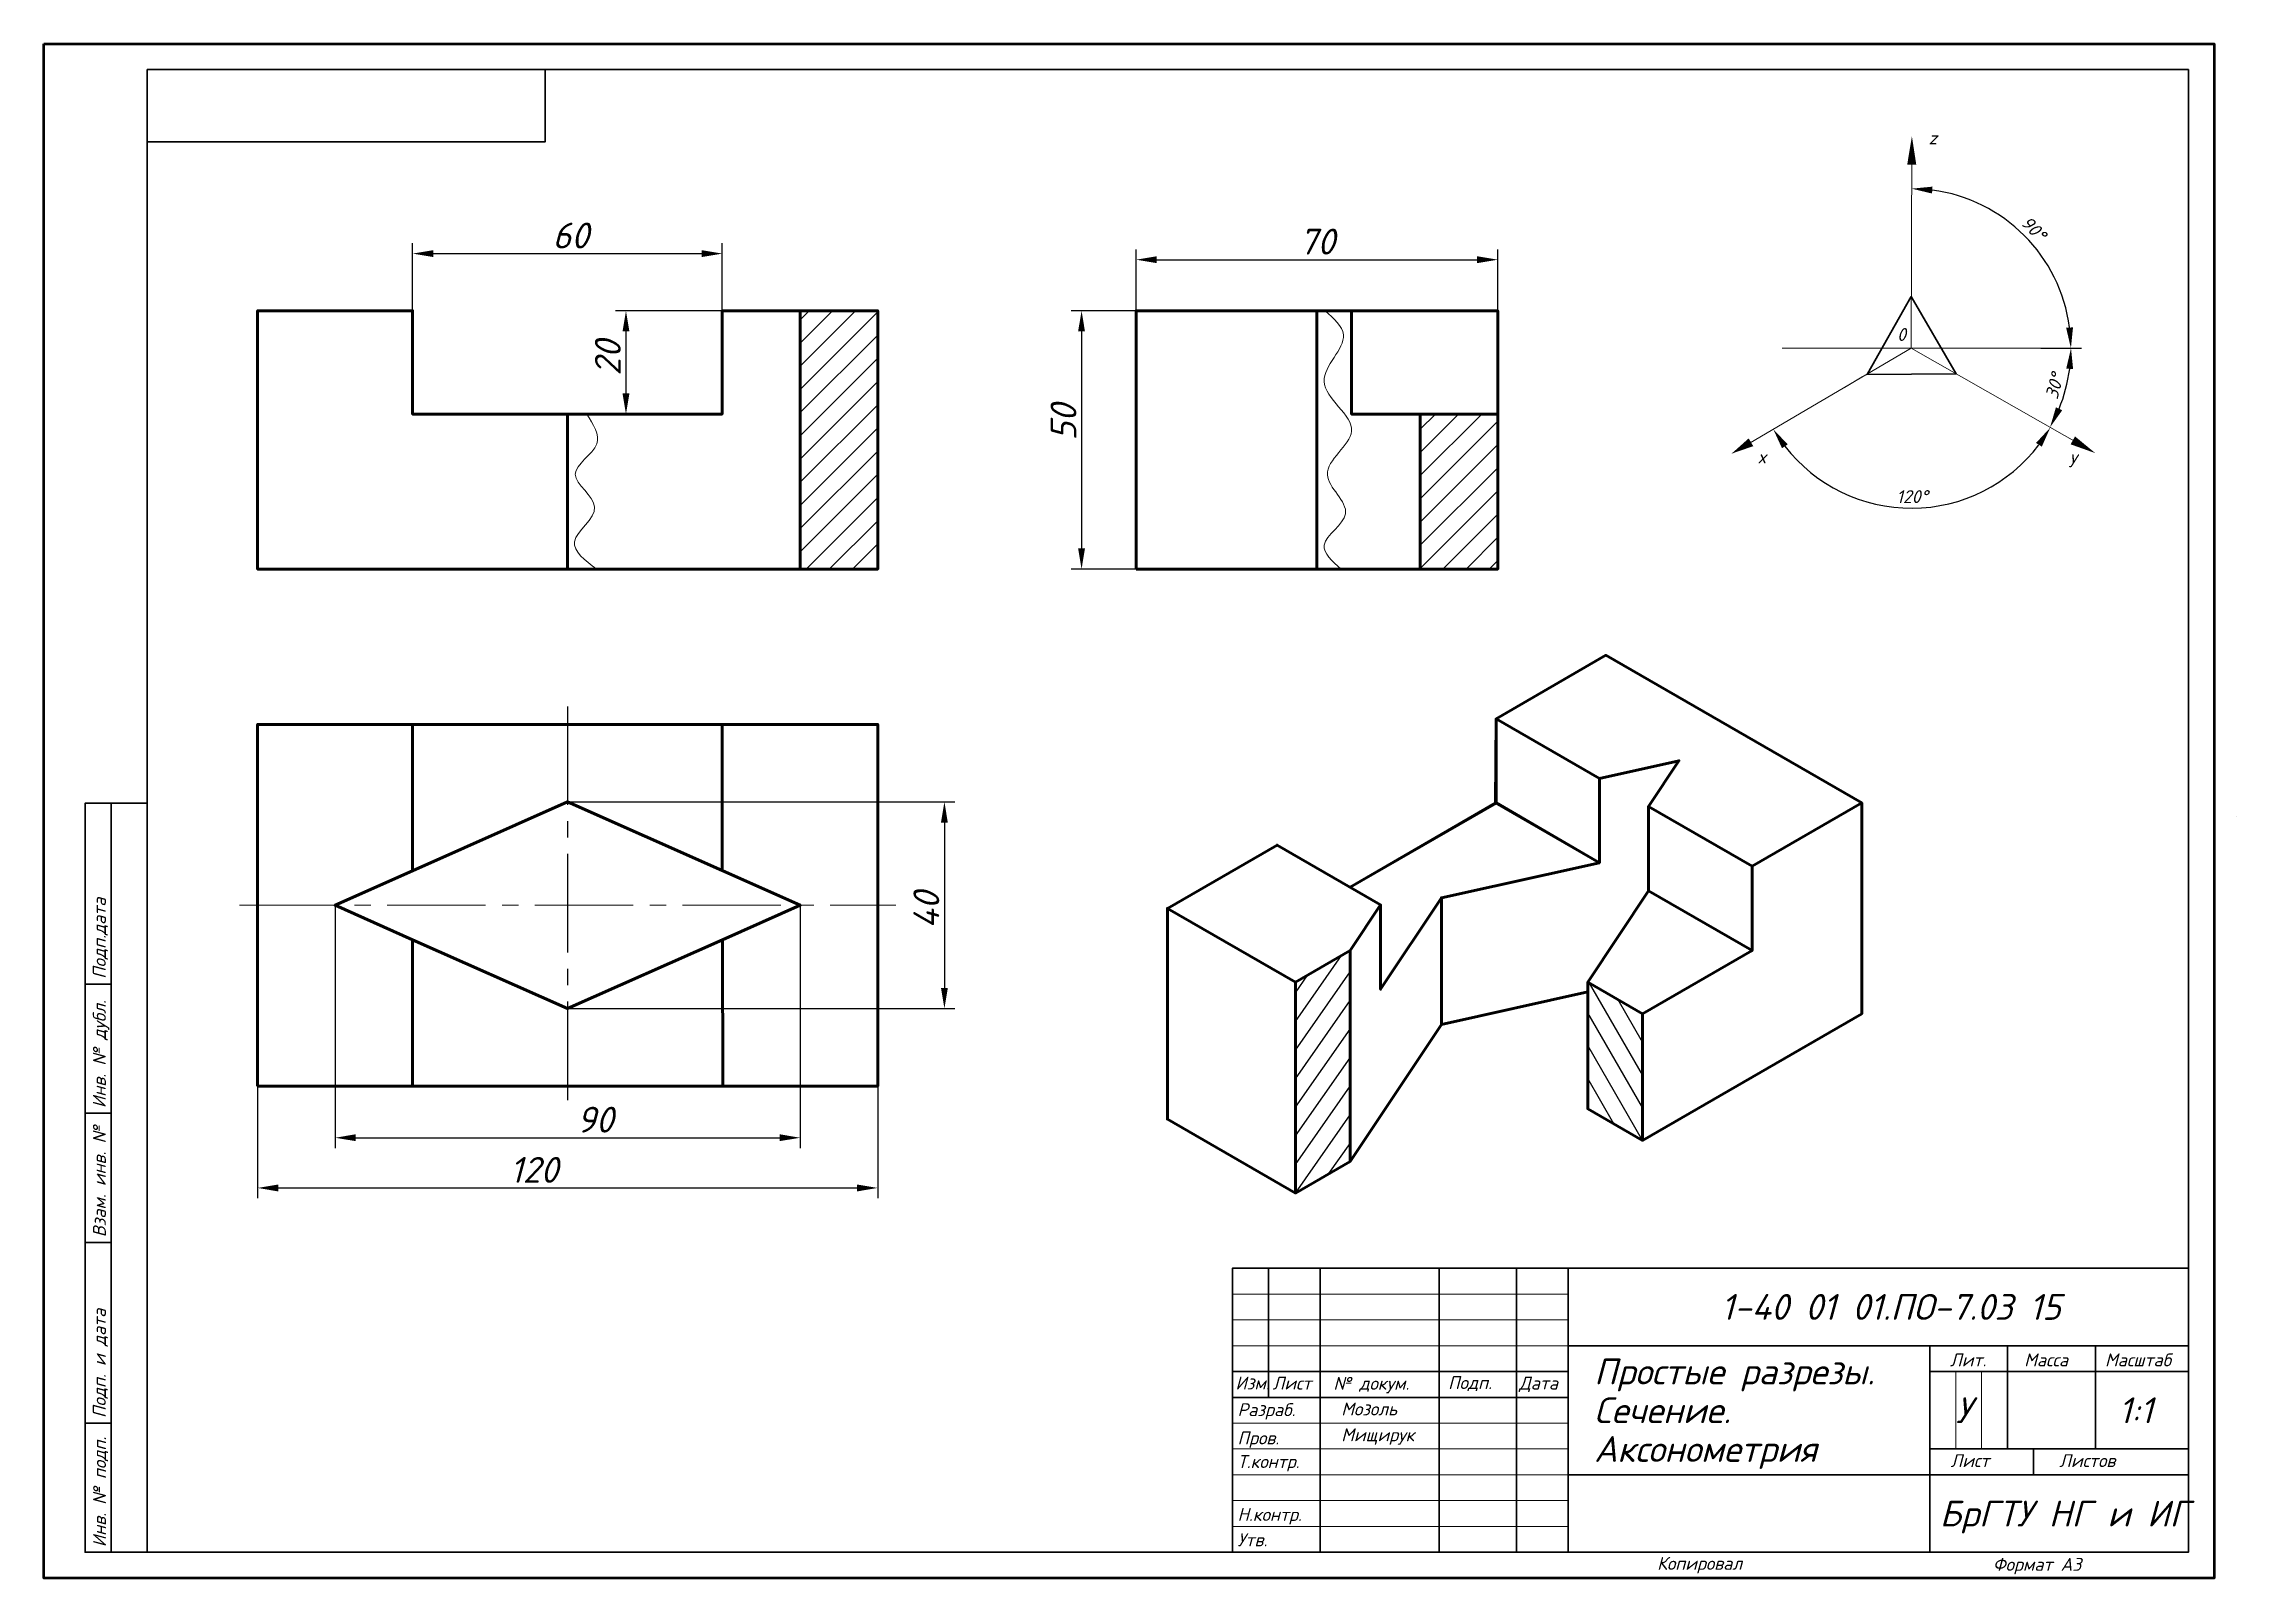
# Paper-space layout 'Лист4' of a CAD drawing. Header units: millimetres. Extents: x -255 to 169, y -128 to 169.
import ezdxf

# ---------------------------------------------------------------- set-up
doc = ezdxf.new("R2010")
doc.units = ezdxf.units.MM
doc.linetypes.add('CENTER2', pattern=[28.575, 19.05, -3.175, 3.175, -3.175])
doc.layers.add('MD_Видимые', color=7, linetype='Continuous', lineweight=50)
doc.layers.add('MD_Штриховка', color=7, linetype='Continuous', lineweight=25)
doc.styles.add('2.5мм', font='isocpeur.ttf', dxfattribs={"oblique": 15, "height": 2.5})
doc.styles.get("Standard").update_dxf_attribs({"font": 'isocpeur.ttf', "oblique": 15, "height": 5})
doc.dimstyles.get("Standard").update_dxf_attribs({"dimtxt": 5, "dimasz": 4, "dimexe": 2, "dimexo": 0, "dimgap": 1, "dimtad": 1, "dimtoh": 1, "dimdec": 0, "dimzin": 0, "dimdsep": 46, "dimtxsty": 'Standard', "dimcen": 0, "dimadec": 0, "dimazin": 0, "dimtfac": 1, "dimtdec": 0, "dimtmove": 0, "dimatfit": 3, "dimfxl": 1, "dimtolj": 1, "dimtzin": 0, "dimarcsym": 0})
doc.dimstyles.new('Копия(2) Standard 2.5', dxfattribs={"dimtxt": 2.5, "dimasz": 4, "dimexe": 2, "dimexo": 0, "dimgap": 1, "dimtad": 1, "dimtoh": 1, "dimdec": 0, "dimzin": 0, "dimdsep": 46, "dimtxsty": '2.5мм', "dimcen": 1, "dimadec": 0, "dimazin": 0, "dimtfac": 1, "dimtdec": 0, "dimtofl": 0, "dimtmove": 0, "dimatfit": 3, "dimfxl": 1, "dimtolj": 1, "dimtzin": 0, "dimarcsym": 0})

# ---------------------------------------------------------------- blocks, each defined once
blk = doc.blocks.new('*U158')
at = {"color": 0, "linetype": 'CENTER2', "lineweight": 13, "transparency": 16777216}
blk.add_line((-63.5, 0), (63.5, 0), dxfattribs=at)
blk = doc.blocks.new('*U159')
at = {"color": 0, "linetype": 'CENTER2', "transparency": 16777216}
blk.add_line((0, 38.5), (0, -38.5), dxfattribs=at)
blk = doc.blocks.new('*U160')
at = {"color": 0, "linetype": 'CENTER2', "lineweight": 13, "transparency": 16777216}
blk.add_line((0, 38.5), (0, -38.5), dxfattribs=at)
blk = doc.blocks.new('*D161')
at = {"layer": 'Defpoints', "color": 0, "transparency": 16777216}
for p in [(-123.72, 128.83), (-183.65, 117.76), (-123.72, 117.6)]:
    blk.add_point(p, dxfattribs=at)
at = {"layer": 'MD_Видимые', "color": 0, "lineweight": -2, "transparency": 16777216}
for p, q in [((-183.65, 117.76), (-183.65, 130.83)), ((-179.65, 128.83), (-127.72, 128.83)), ((-123.72, 117.6), (-123.72, 130.83))]:
    blk.add_line(p, q, dxfattribs=at)
at = {"layer": 'MD_Видимые', "color": 0, "transparency": 16777216}
for points in [[(-179.65, 129.5), (-179.65, 128.16), (-183.65, 128.83)], [(-127.72, 129.5), (-127.72, 128.16), (-123.72, 128.83)]]:
    blk.add_solid(points, dxfattribs=at)
at = {"layer": 'MD_Видимые', "color": 0, "lineweight": 13, "transparency": 16777216, "insert": (-153.08, 132.33), "char_height": 5, "attachment_point": 5}
blk.add_mtext('\\A1;60', dxfattribs=at)
blk = doc.blocks.new('*D162')
at = {"layer": 'Defpoints', "color": 0, "transparency": 16777216}
for p in [(-123.72, 117.76), (-142.37, 97.76), (-123.78, 97.76)]:
    blk.add_point(p, dxfattribs=at)
at = {"layer": 'MD_Видимые', "color": 0, "lineweight": -2, "transparency": 16777216}
for p, q in [((-123.72, 117.76), (-144.37, 117.76)), ((-142.37, 113.76), (-142.37, 101.76)), ((-123.78, 97.76), (-144.37, 97.76))]:
    blk.add_line(p, q, dxfattribs=at)
at = {"layer": 'MD_Видимые', "color": 0, "transparency": 16777216}
for points in [[(-143.03, 113.76), (-141.7, 113.76), (-142.37, 117.76)], [(-143.03, 101.76), (-141.7, 101.76), (-142.37, 97.76)]]:
    blk.add_solid(points, dxfattribs=at)
at = {"layer": 'MD_Видимые', "color": 0, "lineweight": 13, "transparency": 16777216, "insert": (-145.87, 108.62), "char_height": 5, "attachment_point": 5, "rotation": 90}
blk.add_mtext('\\A1;20', dxfattribs=at)
blk = doc.blocks.new('*D164')
at = {"layer": 'Defpoints', "color": 0, "transparency": 16777216}
for p in [(-198.65, 2.69), (-108.65, 2.69), (-108.65, -42.31)]:
    blk.add_point(p, dxfattribs=at)
at = {"layer": 'MD_Видимые', "color": 0, "lineweight": -2, "transparency": 16777216}
for p, q in [((-198.65, 2.69), (-198.65, -44.31)), ((-108.65, 2.69), (-108.65, -44.31)), ((-194.65, -42.31), (-112.65, -42.31))]:
    blk.add_line(p, q, dxfattribs=at)
at = {"layer": 'MD_Видимые', "color": 0, "transparency": 16777216}
for points in [[(-194.65, -41.64), (-194.65, -42.97), (-198.65, -42.31)], [(-112.65, -41.64), (-112.65, -42.97), (-108.65, -42.31)]]:
    blk.add_solid(points, dxfattribs=at)
at = {"layer": 'MD_Видимые', "color": 0, "lineweight": 13, "transparency": 16777216, "insert": (-148.35, -38.81), "char_height": 5, "attachment_point": 5}
blk.add_mtext('\\A1;90', dxfattribs=at)
blk = doc.blocks.new('*D165')
at = {"layer": 'Defpoints', "color": 0, "transparency": 16777216}
for p in [(-213.65, -32.31), (-93.65, -32.31), (-93.65, -52.03)]:
    blk.add_point(p, dxfattribs=at)
at = {"layer": 'MD_Видимые', "color": 0, "lineweight": -2, "transparency": 16777216}
for p, q in [((-213.65, -32.31), (-213.65, -54.03)), ((-93.65, -32.31), (-93.65, -54.03)), ((-209.65, -52.03), (-97.65, -52.03))]:
    blk.add_line(p, q, dxfattribs=at)
at = {"layer": 'MD_Видимые', "color": 0, "transparency": 16777216}
for points in [[(-209.65, -51.36), (-209.65, -52.7), (-213.65, -52.03)], [(-97.65, -51.36), (-97.65, -52.7), (-93.65, -52.03)]]:
    blk.add_solid(points, dxfattribs=at)
at = {"layer": 'MD_Видимые', "color": 0, "lineweight": 13, "transparency": 16777216, "insert": (-160.18, -48.53), "char_height": 5, "attachment_point": 5}
blk.add_mtext('\\A1;120', dxfattribs=at)
blk = doc.blocks.new('*D166')
at = {"layer": 'Defpoints', "color": 0, "transparency": 16777216}
for p in [(-153.65, 22.69), (-153.65, -17.31), (-80.74, -17.31)]:
    blk.add_point(p, dxfattribs=at)
at = {"layer": 'MD_Видимые', "color": 0, "lineweight": -2, "transparency": 16777216}
for p, q in [((-153.65, 22.69), (-78.74, 22.69)), ((-80.74, 18.69), (-80.74, -13.31)), ((-153.65, -17.31), (-78.74, -17.31))]:
    blk.add_line(p, q, dxfattribs=at)
at = {"layer": 'MD_Видимые', "color": 0, "transparency": 16777216}
for points in [[(-81.41, 18.69), (-80.08, 18.69), (-80.74, 22.69)], [(-81.41, -13.31), (-80.08, -13.31), (-80.74, -17.31)]]:
    blk.add_solid(points, dxfattribs=at)
at = {"layer": 'MD_Видимые', "color": 0, "lineweight": 13, "transparency": 16777216, "insert": (-84.24, 1.74), "char_height": 5, "attachment_point": 5, "rotation": 90}
blk.add_mtext('\\A1;40', dxfattribs=at)
blk = doc.blocks.new('*D163')
at = {"layer": 'Defpoints', "color": 0, "transparency": 16777216}
for p in [(26.35, 127.65), (-43.65, 117.76), (26.35, 117.76)]:
    blk.add_point(p, dxfattribs=at)
at = {"layer": 'MD_Видимые', "color": 0, "lineweight": -2, "transparency": 16777216}
for p, q in [((-43.65, 117.76), (-43.65, 129.65)), ((-39.65, 127.65), (22.35, 127.65)), ((26.35, 117.76), (26.35, 129.65))]:
    blk.add_line(p, q, dxfattribs=at)
at = {"layer": 'MD_Видимые', "color": 0, "transparency": 16777216}
for points in [[(-39.65, 128.32), (-39.65, 126.99), (-43.65, 127.65)], [(22.35, 128.32), (22.35, 126.99), (26.35, 127.65)]]:
    blk.add_solid(points, dxfattribs=at)
at = {"layer": 'MD_Видимые', "color": 0, "lineweight": 13, "transparency": 16777216, "insert": (-8.65, 131.15), "char_height": 5, "attachment_point": 5}
blk.add_mtext('\\A1;70', dxfattribs=at)
blk = doc.blocks.new('*D167')
at = {"layer": 'Defpoints', "color": 0, "transparency": 16777216}
for p in [(-43.65, 117.76), (-54.2, 67.76), (-43.65, 67.76)]:
    blk.add_point(p, dxfattribs=at)
at = {"layer": 'MD_Видимые', "color": 0, "lineweight": -2, "transparency": 16777216}
for p, q in [((-43.65, 117.76), (-56.2, 117.76)), ((-54.2, 113.76), (-54.2, 71.76)), ((-43.65, 67.76), (-56.2, 67.76))]:
    blk.add_line(p, q, dxfattribs=at)
at = {"layer": 'MD_Видимые', "color": 0, "transparency": 16777216}
for points in [[(-54.87, 113.76), (-53.54, 113.76), (-54.2, 117.76)], [(-54.87, 71.76), (-53.54, 71.76), (-54.2, 67.76)]]:
    blk.add_solid(points, dxfattribs=at)
at = {"layer": 'MD_Видимые', "color": 0, "lineweight": 13, "transparency": 16777216, "insert": (-57.7, 96.16), "char_height": 5, "attachment_point": 5, "rotation": 90}
blk.add_mtext('\\A1;50', dxfattribs=at)
blk = doc.blocks.new('*D168')
at = {"layer": 'Defpoints', "color": 0, "lineweight": -2, "transparency": 16777216}
for p in [(106.37, 110.52), (106.44, 110.52), (131.44, 110.52), (135.44, 100.04), (141.09, 90.7)]:
    blk.add_point(p, dxfattribs=at)
at = {"layer": 'MD_Видимые', "color": 0, "lineweight": -2, "transparency": 16777216}
blk.add_line((131.44, 110.52), (139.27, 110.52), dxfattribs=at)
blk.add_arc((106.37, 110.52), 30.9, 337.7062, 352.5778, dxfattribs=at)
for points in [[(136.35, 106.57), (137.68, 106.48), (137.27, 110.52)], [(135.56, 98.5), (134.36, 99.09), (133.21, 95.2)]]:
    blk.add_solid(points, dxfattribs=at)
at = {"layer": 'MD_Видимые', "color": 0, "lineweight": 13, "transparency": 16777216, "insert": (134.06, 103.17), "char_height": 2.5, "attachment_point": 5, "rotation": 75.142, "style": '2.5мм'}
blk.add_mtext('\\A1;30°', dxfattribs=at)
blk = doc.blocks.new('*D169')
at = {"layer": 'Defpoints', "color": 0, "transparency": 16777216}
for p in [(106.37, 110.52), (106.37, 110.52), (79.65, 94.84), (141.09, 90.7), (95.96, 81.34)]:
    blk.add_point(p, dxfattribs=at)
at = {"layer": 'MD_Видимые', "color": 0, "lineweight": -2, "transparency": 16777216}
blk.add_arc((106.37, 110.52), 30.97, 217.8026, 322.8797, dxfattribs=at)
at = {"layer": 'MD_Видимые', "color": 0, "transparency": 16777216}
for points in [[(81.34, 91.16), (82.45, 91.91), (79.65, 94.84)], [(130.51, 92.19), (131.62, 91.46), (133.27, 95.16)]]:
    blk.add_solid(points, dxfattribs=at)
at = {"layer": 'MD_Видимые', "color": 0, "lineweight": 13, "transparency": 16777216, "insert": (106.54, 81.79), "char_height": 2.5, "attachment_point": 5, "rotation": 0.3411, "style": '2.5мм'}
blk.add_mtext('\\A1;120°', dxfattribs=at)
blk = doc.blocks.new('*D170')
at = {"layer": 'Defpoints', "color": 0, "lineweight": -2, "transparency": 16777216}
for p in [(106.45, 150.06), (121.85, 137.24), (106.37, 110.52), (106.44, 110.52), (131.44, 110.52)]:
    blk.add_point(p, dxfattribs=at)
at = {"layer": 'MD_Видимые', "color": 0, "lineweight": -2, "transparency": 16777216}
blk.add_line((131.44, 110.52), (139.25, 110.52), dxfattribs=at)
blk.add_arc((106.37, 110.52), 30.88, 7.4268, 82.4517, dxfattribs=at)
for points in [[(110.38, 140.46), (110.47, 141.79), (106.44, 141.4)], [(137.66, 114.55), (136.33, 114.47), (137.25, 110.52)]]:
    blk.add_solid(points, dxfattribs=at)
at = {"layer": 'MD_Видимые', "color": 0, "lineweight": 13, "transparency": 16777216, "insert": (130.03, 133.71), "char_height": 2.5, "attachment_point": 5, "rotation": 314.4264, "style": '2.5мм'}
blk.add_mtext('\\A1;90°', dxfattribs=at)

psp = doc.layouts.new('Лист4')

# ---------------------------------------------------------------- hatches: boundary and pattern name
at = {"layer": 'MD_Штриховка'}
h = psp.add_hatch(dxfattribs=at)
h.set_pattern_fill('ANSI31', color=256, style=0)
h.set_pattern_definition([(45, (-247.186, -107.834), (-2.245064, 2.245064), [])])
h.paths.add_polyline_path([(-93.59, 67.57), (-93.59, 117.57), (-108.59, 117.57), (-108.59, 67.57)], flags=0)
h = psp.add_hatch(dxfattribs=at)
h.set_pattern_fill('ANSI31', color=256, style=0)
h.set_pattern_definition([(45, (-267.462, -107.6436), (-2.245064, 2.245064), [])])
h.paths.add_polyline_path([(11.35, 97.76), (11.35, 67.76), (26.35, 67.76), (26.35, 97.76)], flags=0)
h = psp.add_hatch(dxfattribs=at)
h.set_pattern_fill('ANSI31', color=256, angle=10, style=0)
h.set_pattern_definition([(55, (-12.8317, -53.0223), (-2.6008, 1.8211), [])])
h.paths.add_polyline_path([(-2.23, -46.9), (-2.23, -6.07), (-12.83, -12.2), (-12.83, -53.02)], flags=0)
h = psp.add_hatch(dxfattribs=at)
h.set_pattern_fill('ANSI31', color=256, angle=75, style=0)
h.set_pattern_definition([(120, (0.1822, 0.1685), (-2.74963, -1.5875), [])])
h.paths.add_polyline_path([(43.74, -12.2), (43.74, -36.69), (54.34, -42.82), (54.34, -18.32)], flags=0)

# ---------------------------------------------------------------- linework, layer by layer
for p, q in [((169.23, 19.92), (169.23, 19.92)), ((39.98, -72.56), (39.98, -77.56)), ((39.98, -82.56), (39.98, -92.56)), ((109.98, -90.06), (109.98, -85.06)), ((109.98, -85.06), (109.98, -90.06)), ((109.98, -87.56), (109.98, -92.56)), ((-8.02, -92.56), (-8.02, -93.56)), ((39.98, -92.56), (39.98, -90.06)), ((39.98, -90.06), (39.98, -92.56)), ((109.98, -97.56), (109.98, -92.56)), ((109.98, -92.56), (109.98, -102.56)), ((109.98, -92.56), (109.98, -97.56)), ((-8.02, -97.56), (-8.02, -96.06)), ((39.98, -100.06), (39.98, -97.56)), ((39.98, -97.56), (39.98, -100.06)), ((109.98, -105.06), (109.98, -100.06)), ((109.98, -100.06), (109.98, -105.06)), ((109.98, -107.56), (109.98, -106.23))]:
    psp.add_line(p, q)
at = {"lineweight": 13}
for p, q in [((-25.02, -72.56), (39.98, -72.56)), ((39.98, -77.56), (-25.02, -77.56))]:
    psp.add_line(p, q, dxfattribs=at)
psp.add_lwpolyline([(-235.02, -122.56), (159.98, -122.56), (159.98, 164.44), (-235.02, 164.44)], close=True)
for points in [[(-235.02, 164.44), (-235.02, 150.44)], [(-235.02, 150.44), (-228.02, 150.44), (-158.02, 150.44), (-158.02, 164.44)], [(-235.02, -122.56), (-247.02, -122.56), (-247.02, 22.44), (-235.02, 22.44)], [(-247.02, -122.56), (-242.02, -122.56), (-242.02, 22.44)], [(-247.02, -37.56), (-242.02, -37.56), (-242.02, -12.56), (-247.02, -12.56)], [(-213.65, -32.31), (-93.65, -32.31)], [(159.98, -122.56), (159.98, -102.56), (159.98, -33.08)], [(-247.02, -62.56), (-242.02, -62.56)], [(159.98, -67.56), (159.98, -82.56), (39.98, -82.56)], [(159.98, -122.56), (159.98, -67.56)], [(-25.02, -82.56), (-25.02, -87.56), (39.98, -87.56)], [(-25.02, -87.56), (-25.02, -92.56), (39.98, -92.56)], [(-247.02, -97.56), (-242.02, -97.56)]]:
    psp.add_lwpolyline(points)
at = {"lineweight": 30}
psp.add_lwpolyline([(159.98, -122.56), (-25.02, -122.56), (-25.02, -67.56), (159.98, -67.56)], close=True, dxfattribs=at)
at = {"lineweight": 25}
for points in [[(-25.02, -122.56), (-8.02, -122.56), (-8.02, -67.56)], [(-25.02, -122.56), (14.98, -122.56), (14.98, -67.56)], [(-25.02, -67.56), (-18.02, -67.56), (-18.02, -92.56)], [(-25.02, -67.56), (-25.02, -122.56), (-25.02, -67.56)], [(14.98, -122.56), (29.98, -122.56), (29.98, -67.56)], [(-25.02, -122.56), (109.98, -122.56), (109.98, -82.56)], [(124.98, -102.56), (124.98, -102.56), (124.98, -82.56)], [(141.98, -102.56), (141.98, -87.56), (141.98, -82.56)], [(-25.02, -92.56), (39.98, -92.56), (39.98, -87.56), (-18.02, -87.56), (-18.02, -92.56), (-25.02, -92.56), (-25.02, -87.56), (-18.02, -87.56)], [(159.98, -102.56), (159.98, -87.56), (109.98, -87.56)], [(159.98, -107.56), (159.98, -102.56), (109.98, -102.56)], [(109.98, -107.56), (129.98, -107.56), (129.98, -102.56)], [(39.98, -107.56), (109.98, -107.56), (159.98, -107.56)]]:
    psp.add_lwpolyline(points, dxfattribs=at)
at = {"lineweight": 15}
psp.add_lwpolyline([(39.98, -67.56), (39.98, -122.56)], dxfattribs=at)
at = {"lineweight": 13}
for points in [[(39.98, -82.56), (-25.02, -82.56)], [(-25.02, -92.56), (-25.02, -97.56), (39.98, -97.56)], [(-25.02, -97.56), (-25.02, -102.56), (39.98, -102.56)], [(159.98, -107.56), (39.98, -107.56), (-25.02, -107.56)], [(-25.02, -122.56), (-25.02, -117.56), (39.98, -117.56), (-25.02, -117.56), (-25.02, -112.56), (39.98, -112.56)]]:
    psp.add_lwpolyline(points, dxfattribs=at)
at = {"layer": 'MD_Видимые', "lineweight": 13}
for p, q in [((106.37, 110.52), (106.45, 150.06)), ((106.37, 110.52), (71.89, 90.29)), ((106.37, 110.52), (81.37, 110.52)), ((106.37, 110.52), (141.09, 90.7)), ((106.44, 110.52), (131.44, 110.52)), ((93.43, 102.93), (96.88, 104.95)), ((114.98, -102.56), (114.98, -87.56)), ((119.98, -102.56), (119.98, -87.56))]:
    psp.add_line(p, q, dxfattribs=at)
at = {"layer": 'MD_Видимые', "lineweight": 30}
for p, q in [((97.92, 105.56), (106.37, 120.52)), ((106.37, 120.52), (115.05, 105.56)), ((97.74, 105.46), (115.05, 105.56)), ((-242.02, 22.44), (-235.02, 22.44))]:
    psp.add_line(p, q, dxfattribs=at)
at = {"layer": 'MD_Видимые'}
for p, q in [((26.35, 67.76), (26.35, 97.76)), ((-93.65, 67.76), (-108.65, 67.76))]:
    psp.add_line(p, q, dxfattribs=at)
at = {"layer": 'MD_Видимые', "lineweight": 60}
for p, q in [((-43.65, 67.76), (-8.65, 67.76)), ((54.34, -18.32), (75.56, -6.07)), ((43.74, -14.08), (43.74, -12.2))]:
    psp.add_line(p, q, dxfattribs=at)
at = {"layer": 'MD_Видимые'}
psp.add_lwpolyline([(-255.02, 169.44), (164.98, 169.44), (164.98, -127.56), (-255.02, -127.56)], close=True, dxfattribs=at)
at = {"layer": 'MD_Видимые', "lineweight": 30}
for points in [[(-247.02, -122.56), (-242.02, -122.56), (-242.02, 22.44), (-247.02, 22.44), (-247.02, -12.56), (-242.02, -12.56), (-247.02, -12.56), (-247.02, -37.56), (-242.02, -37.56), (-247.02, -37.56), (-247.02, -62.56), (-242.02, -62.56), (-247.02, -62.56), (-247.02, -97.56), (-242.02, -97.56), (-247.02, -97.56), (-247.02, -122.56), (-235.02, -122.56), (-235.02, 164.44), (-158.02, 164.44), (-158.02, 150.44), (-235.02, 150.44), (-235.02, 164.44), (159.98, 164.44), (159.98, -122.56), (-235.02, -122.56)], [(-25.02, -122.56), (-25.02, -67.56), (39.98, -67.56), (39.98, -122.56), (29.98, -122.56), (29.98, -67.56), (14.98, -67.56), (14.98, -122.56), (-8.02, -122.56), (-8.02, -67.56), (-25.02, -67.56), (-25.02, -122.56), (-8.02, -122.56)], [(-18.02, -67.56), (-18.02, -92.56), (-25.02, -92.56), (-25.02, -87.56), (-18.02, -87.56), (-8.02, -87.56), (-8.02, -92.56), (-18.02, -92.56), (14.98, -92.56), (14.98, -87.56), (-8.02, -87.56), (29.98, -87.56), (29.98, -92.56), (14.98, -92.56), (39.98, -92.56), (39.98, -87.56), (29.98, -87.56)], [(39.98, -82.56), (109.98, -82.56), (109.98, -107.56), (39.98, -107.56), (109.98, -107.56), (109.98, -122.56), (109.98, -107.56), (159.98, -107.56), (159.98, -102.56), (109.98, -102.56), (129.98, -102.56), (129.98, -107.56), (129.98, -102.56), (141.98, -102.56), (141.98, -82.56), (159.98, -82.56), (109.98, -82.56), (109.98, -87.56), (159.98, -87.56), (124.98, -87.56), (124.98, -82.56), (124.98, -102.56), (109.98, -102.56)]]:
    psp.add_lwpolyline(points, dxfattribs=at)
at = {"layer": 'MD_Видимые'}
for points in [[(106.45, 146.06, 1.75, 0, 0), (106.48, 151.56, 0, 0, 0)], [(137.62, 92.68, 1.75, 0, 0), (141.97, 90.21, 0, 0, 0)], [(75.34, 92.31, 1.75, 0, 0), (71.6, 90.12, 0, 0, 0)]]:
    psp.add_lwpolyline(points, format="xyseb", dxfattribs=at)
at = {"layer": 'MD_Видимые', "lineweight": 60}
for points in [[(-213.65, 67.76), (-213.65, 117.76), (-183.65, 117.76), (-183.65, 97.76), (-153.65, 97.76), (-153.65, 67.76), (-213.65, 67.76), (-93.65, 67.76), (-93.65, 117.76), (-108.65, 117.76), (-108.65, 67.76), (-93.65, 67.76), (-93.65, 117.76), (-123.72, 117.76), (-123.78, 97.76), (-153.65, 97.76)], [(-43.65, 67.76), (-43.65, 117.76), (26.35, 117.76), (26.35, 67.76), (-8.65, 67.76), (-8.65, 117.76), (-1.96, 117.76), (-1.96, 97.76), (26.35, 97.76), (11.35, 97.76), (11.35, 67.76), (26.35, 67.76)], [(54.34, -18.32), (54.34, -42.82), (96.77, -18.32), (96.77, 22.5), (75.56, 10.26), (75.56, -6.07), (55.5, 5.46), (75.56, -6.07), (75.56, 10.26), (55.5, 21.79), (75.56, 10.26), (96.77, 22.5), (47.27, 51.08), (26.01, 38.76), (46.02, 27.25), (46.02, 10.92), (25.89, 22.5), (26.01, 38.76), (26.01, 22.43), (-2.25, 6.19)], [(-2.25, 6.19), (25.89, 22.5), (46.02, 10.92), (15.45, 4.13), (15.45, -20.36), (43.74, -14.08), (43.74, -36.69), (54.34, -42.82), (54.34, -18.32), (43.74, -12.2), (55.5, 5.46), (55.5, 21.79), (61.41, 30.67), (46.02, 27.25), (26.01, 38.76), (26.01, 22.56), (46.02, 10.92)], [(-213.65, -32.31), (-213.65, 37.69), (-93.65, 37.69), (-93.65, -32.31), (-213.65, -32.31)], [(-183.65, -32.31), (-183.65, -3.97), (-198.65, 2.69), (-183.65, 9.36), (-183.65, 37.69), (-183.65, 9.36), (-153.65, 22.69), (-123.72, 9.4), (-123.72, 37.69), (-123.72, 9.4), (-108.65, 2.69), (-123.7, -4), (-123.65, -32.31), (-123.7, -4), (-153.65, -17.31), (-183.65, -3.97), (-183.65, -32.31), (-183.65, -3.97), (-198.65, 2.69)], [(-12.83, -53.02), (-37.58, -38.73), (-37.58, 2.09), (-12.83, -12.2), (-12.83, -53.02), (-2.23, -46.9), (-2.23, -6.07), (-12.83, -12.2), (-37.58, 2.09), (-16.37, 14.34), (3.67, 2.77), (-2.23, -6.07), (-2.23, -46.9), (15.45, -20.36), (15.45, 4.13), (3.67, -13.56), (3.67, 2.77)]]:
    psp.add_lwpolyline(points, dxfattribs=at)
at = {"layer": 'MD_Видимые', "lineweight": 13}
for points in [[(-7.07, 117.76), (-3.53, 113.12), (-7.26, 104.1), (-1.94, 94.44), (-6.64, 86.04), (-3.12, 78.46), (-7.25, 72.42), (-3.96, 67.76)], [(-149.96, 97.76), (-148.03, 92.01), (-152.18, 86.13), (-148.44, 79.77), (-152.32, 73.06), (-148.02, 67.76)]]:
    psp.add_spline(points, degree=3, dxfattribs=at)

# ---------------------------------------------------------------- block references
at = {"linetype": 'CENTER2'}
psp.add_blockref('*U159', (-153.65, 2.69), dxfattribs=at)
at = {"linetype": 'CENTER2', "lineweight": 13}
for name in ['*U160', '*U158']:
    psp.add_blockref(name, (-153.65, 2.69), dxfattribs=at)

# ---------------------------------------------------------------- texts
at = {"style": '2.5мм', "oblique": 15}
for s, p in [('Подп.дата', (-243.02, -11.56)), ('Инв. № дубл.', (-243.02, -36.56)), ('Взам. инв. №', (-243.02, -61.56)), ('Подп. и дата', (-243.02, -96.56)), ('Инв. № подп.', (-242.98, -121.56))]:
    psp.add_text(s, height=2.5, rotation=90, dxfattribs=at).set_placement(p)
for s, p in [('Изм.', (-24.43, -91.04)), ('Лист', (-17.24, -91.06))]:
    psp.add_text(s, height=2.5, dxfattribs=at).set_placement(p)
at = {"char_height": 5, "attachment_point": 1}
for s, width, insert in [('1-40 01 01.ПО-7.03 15', 120, (69.54, -72.56)), ('Простые разрезы.', 70, (44.98, -85.06)), ('Сечение.', 70, (44.98, -92.56)), ('У', 5, (114.98, -92.56)), ('1:1', 18, (146.46, -92.56)), ('Аксонометрия', 70, (44.98, -100.06)), ('БрГТУ НГ и ИГ', 55, (111.87, -112.56))]:
    psp.add_mtext_dynamic_manual_height_columns(s, width=width, gutter_width=25, heights=[0], dxfattribs=dict(at, insert=insert))
at = {"char_height": 2.5, "attachment_point": 1, "style": '2.5мм'}
for s, width, heights, insert in [('Лит.', 15, [0], (113.85, -84.06)), ('Масса', 17, [0], (128.21, -84.06)), ('Масштаб', 18, [0], (143.85, -84.06)), ('\\pxi-3,l4,t3;№^Iдокум.', 23, [2.41], (-7.97, -88.6)), ('Подп.', 15, [0], (16.73, -88.46)), ('Разраб.', 17, [0], (-24.02, -93.7)), ('Мозоль', 23, [0], (-3.95, -93.56)), ('Пров.', 17, [0], (-24.02, -99.17)), ('Мищирук', 23, [0], (-3.95, -98.56)), ('Т.контр.', 16, [0], (-24.02, -103.74)), ('Лист', 20, [0], (113.95, -103.56)), ('Листов', 30, [0], (134.98, -103.56)), ('Н.контр.', 16, [0], (-24.02, -113.98)), ('Утв.', 16, [0], (-24.02, -118.89))]:
    psp.add_mtext_dynamic_manual_height_columns(s, width=width, gutter_width=12.5, heights=heights, dxfattribs=dict(at, insert=insert))
at = {"insert": (30.46, -88.55), "char_height": 2.5, "attachment_point": 1, "style": '2.5мм'}
psp.add_mtext('Дата', dxfattribs=at)
at = {"layer": 'MD_Видимые', "char_height": 2.5, "attachment_point": 1, "style": '2.5мм'}
for s, width, insert in [('z', 4.7042, (109.69, 152.46)), ('0', 2.8193, (103.62, 114.42)), ('x', 5.0832, (76.6, 90.72)), ('y', 7.2109, (136.89, 90.74)), ('Копировал', 19.9242, (57.17, -123.45)), ('Формат А3', 48.1256, (122.15, -123.64))]:
    psp.add_mtext_dynamic_manual_height_columns(s, width=width, gutter_width=12.5, heights=[0], dxfattribs=dict(at, insert=insert))

# ---------------------------------------------------------------- dimensions: what is measured, and where the dimension line sits
at = {"layer": 'MD_Видимые', "lineweight": 13}
dim = psp.add_angular_dim_2l(base=(121.85, 137.24), line1=((106.44, 110.52), (131.44, 110.52)), line2=((106.37, 110.52), (106.45, 150.06)), dimstyle='Standard', override={"dimtxsty": '2.5мм'}, dxfattribs=at)
dim.commit()
dim.dimension.update_dxf_attribs({"geometry": '*D170', "text_midpoint": (128.42, 132.13), "dimtype": 162})
for base, p1, p2, picture, middle in [((-123.72, 128.83), (-183.65, 117.76), (-123.72, 117.6), '*D161', (-153.08, 128.83)), ((26.35, 127.65), (-43.65, 117.76), (26.35, 117.76), '*D163', (-8.65, 127.65)), ((-108.65, -42.31), (-198.65, 2.69), (-108.65, 2.69), '*D164', (-148.35, -42.31)), ((-93.65, -52.03), (-213.65, -32.31), (-93.65, -32.31), '*D165', (-160.18, -52.03))]:
    dim = psp.add_linear_dim(base=base, p1=p1, p2=p2, dimstyle='Standard', dxfattribs=at)
    dim.commit()
    dim.dimension.update_dxf_attribs({"geometry": picture, "text_midpoint": middle, "dimtype": 160})
for base, p1, p2, picture, middle in [((-142.37, 97.76), (-123.72, 117.76), (-123.78, 97.76), '*D162', (-142.37, 108.62)), ((-54.2, 67.76), (-43.65, 117.76), (-43.65, 67.76), '*D167', (-54.2, 96.16)), ((-80.74, -17.31), (-153.65, 22.69), (-153.65, -17.31), '*D166', (-80.74, 1.74))]:
    dim = psp.add_linear_dim(base=base, p1=p1, p2=p2, angle=90, dimstyle='Standard', dxfattribs=at)
    dim.commit()
    dim.dimension.update_dxf_attribs({"geometry": picture, "text_midpoint": middle, "dimtype": 160})
for base, line2, picture, middle in [((95.96, 81.34), ((106.37, 110.52), (79.65, 94.84)), '*D169', (106.54, 81.79)), ((135.44, 100.04), ((106.44, 110.52), (131.44, 110.52)), '*D168', (134.06, 103.17))]:
    dim = psp.add_angular_dim_2l(base=base, line1=((106.37, 110.52), (141.09, 90.7)), line2=line2, dimstyle='Копия(2) Standard 2.5', dxfattribs=at)
    dim.commit()
    dim.dimension.update_dxf_attribs({"geometry": picture, "text_midpoint": middle})

doc.saveas('drawing.dxf')
